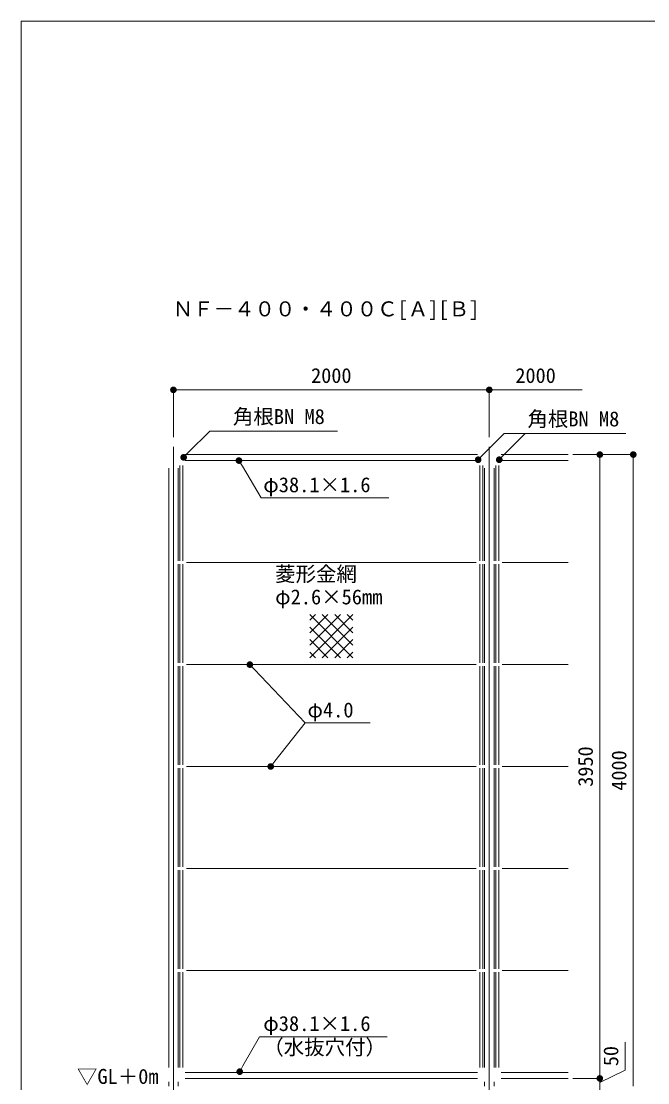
# Model space of a CAD drawing. Units: millimetres on the paper, scale 1:60. Extents: x 12 to 3365, y 11 to 3118.
# Drawn here: x 11.7 to 77.8, y 80.2 to 192.2 of the extents above; entities that cross this region are included whole.
import ezdxf
from ezdxf.enums import TextEntityAlignment as Align

# ---------------------------------------------------------------- set-up
doc = ezdxf.new("R2010")
doc.units = ezdxf.units.MM
doc.linetypes.add('USER1', pattern=[200, 125, -25, 25, -25])
for name, color, linetype, lineweight in [('_0-0_', 7, 'Continuous', 13), ('ハッチ', 4, 'Continuous', 13), ('寸法', 1, 'Continuous', 13), ('本体', 7, 'Continuous', 13)]:
    doc.layers.add(name, color=color, linetype=linetype, lineweight=lineweight)
doc.styles.add('ＭＳ ゴシック', font='')
doc.styles.get('ＭＳ ゴシック').set_extended_font_data('MS Gothic')

# ---------------------------------------------------------------- blocks, each defined once
blk = doc.blocks.new('filled_dot')
at = {"color": 0, "linetype": 'Continuous', "lineweight": -2, "const_width": 1.25}
blk.add_lwpolyline([(-0.625, 0, 1), (0.625, 0, 1)], format="xyb", close=True, dxfattribs=at)

msp = doc.modelspace()

# ---------------------------------------------------------------- linework, layer by layer
at = {"layer": '_0-0_', "color": 6}
for p, q in [((285.477, 192.225), (11.664, 192.225)), ((11.664, 192.225), (11.664, 11.043))]:
    msp.add_line(p, q, dxfattribs=at)
at = {"layer": 'ハッチ', "linetype": 'USER1'}
for p, q in [((27.73, 70.657), (27.73, 147.324)), ((61.064, 70.657), (61.064, 147.324))]:
    msp.add_line(p, q, dxfattribs=at)
at = {"layer": 'ハッチ'}
for p, q in [((42.123, 129.014), (42.712, 129.603)), ((42.123, 127.694), (44.032, 129.603)), ((42.123, 125.054), (46.672, 129.603)), ((42.123, 129.603), (46.672, 125.054)), ((42.123, 126.374), (45.352, 129.603)), ((43.442, 129.603), (46.672, 126.374)), ((44.762, 129.603), (46.672, 127.694)), ((46.082, 129.603), (46.672, 129.014)), ((42.123, 128.283), (45.352, 125.054)), ((43.442, 125.054), (46.672, 128.283)), ((42.123, 126.963), (44.032, 125.054)), ((44.762, 125.054), (46.672, 126.963)), ((42.123, 125.643), (42.712, 125.054)), ((46.082, 125.054), (46.672, 125.643))]:
    msp.add_line(p, q, dxfattribs=at)
at = {"layer": '寸法'}
for p, q in [((27.73, 153.324), (61.064, 153.324)), ((27.73, 148.324), (27.73, 153.324)), ((61.064, 148.324), (61.064, 153.324)), ((61.064, 153.324), (70.853, 153.324)), ((29.3, 146.699), (31.559, 148.979)), ((31.559, 148.979), (45.036, 148.979)), ((60.384, 146.449), (62.642, 148.729)), ((62.61, 146.449), (64.869, 148.729)), ((62.642, 148.729), (75.486, 148.729)), ((64.869, 148.729), (73.688, 148.729)), ((28.808, 146.201), (29.3, 146.699)), ((34.644, 145.856), (35.002, 145.254)), ((59.891, 145.951), (60.384, 146.449)), ((62.118, 145.951), (62.61, 146.449)), ((69.897, 146.491), (72.729, 146.491)), ((69.897, 146.491), (76.263, 146.491)), ((72.729, 146.491), (72.729, 80.657)), ((76.263, 146.491), (76.263, 79.824)), ((35.002, 145.254), (36.985, 141.922)), ((36.985, 141.922), (50.478, 141.922)), ((35.794, 124.325), (36.278, 123.819)), ((36.278, 123.819), (41.647, 118.199)), ((38.432, 114.123), (41.647, 118.199)), ((41.647, 118.199), (48.493, 118.199)), ((41.647, 118.199), (47.686, 118.199)), ((37.999, 113.574), (38.432, 114.123)), ((35.068, 81.978), (36.809, 85.063)), ((36.809, 85.063), (50.286, 85.063)), ((75.409, 81.531), (75.409, 84.5)), ((34.725, 81.368), (35.068, 81.978)), ((72.729, 78.424), (72.729, 82.057)), ((72.729, 80.241), (75.409, 81.531)), ((69.897, 80.657), (72.729, 80.657)), ((69.897, 80.657), (72.729, 80.657))]:
    msp.add_line(p, q, dxfattribs=at)
at = {"layer": '寸法', "lineweight": 18}
for p, q in [((28.808, 146.201), (28.815, 146.208)), ((34.644, 145.856), (34.649, 145.847)), ((59.891, 145.951), (59.898, 145.958)), ((62.118, 145.951), (62.125, 145.958)), ((35.794, 124.325), (35.801, 124.318)), ((37.999, 113.574), (38.005, 113.582)), ((34.725, 81.368), (34.729, 81.377))]:
    msp.add_line(p, q, dxfattribs=at)
at = {"layer": '本体'}
for p, q in [((28.98, 146.491), (59.814, 146.491)), ((28.98, 145.856), (59.814, 145.856)), ((62.314, 146.491), (69.397, 146.491)), ((62.314, 145.856), (69.397, 145.856)), ((27.226, 81.808), (27.226, 145.074)), ((28.235, 135.262), (28.235, 145.074)), ((28.418, 135.262), (28.418, 145.34)), ((28.735, 135.262), (28.735, 145.34)), ((60.06, 135.262), (60.06, 145.34)), ((60.376, 135.262), (60.376, 145.34)), ((60.56, 135.262), (60.56, 145.074)), ((61.568, 135.262), (61.568, 145.074)), ((61.751, 135.262), (61.751, 145.34)), ((62.068, 135.262), (62.068, 145.34)), ((28.235, 124.501), (28.235, 134.928)), ((28.418, 124.501), (28.418, 134.928)), ((28.735, 124.501), (28.735, 134.928)), ((29.105, 135.095), (59.689, 135.095)), ((60.06, 124.501), (60.06, 134.928)), ((60.376, 124.501), (60.376, 134.928)), ((60.56, 124.501), (60.56, 134.928)), ((61.568, 124.501), (61.568, 134.928)), ((61.751, 124.501), (61.751, 134.928)), ((62.068, 124.501), (62.068, 134.928)), ((62.439, 135.095), (69.397, 135.095)), ((28.235, 113.741), (28.235, 124.168)), ((28.418, 113.741), (28.418, 124.168)), ((28.735, 113.741), (28.735, 124.168)), ((29.105, 124.334), (59.689, 124.334)), ((60.06, 113.741), (60.06, 124.168)), ((60.376, 113.741), (60.376, 124.168)), ((60.56, 113.741), (60.56, 124.168)), ((61.568, 113.741), (61.568, 124.168)), ((61.751, 113.741), (61.751, 124.168)), ((62.068, 113.741), (62.068, 124.168)), ((62.439, 124.335), (69.397, 124.335)), ((28.235, 102.98), (28.235, 113.407)), ((28.418, 102.98), (28.418, 113.407)), ((28.735, 102.98), (28.735, 113.407)), ((29.105, 113.574), (59.689, 113.574)), ((60.06, 102.98), (60.06, 113.407)), ((60.376, 102.98), (60.376, 113.407)), ((60.56, 102.98), (60.56, 113.407)), ((61.568, 102.98), (61.568, 113.407)), ((61.751, 102.98), (61.751, 113.407)), ((62.068, 102.98), (62.068, 113.407)), ((62.439, 113.574), (69.397, 113.574)), ((28.235, 92.22), (28.235, 102.647)), ((28.418, 92.22), (28.418, 102.647)), ((28.735, 92.22), (28.735, 102.647)), ((29.105, 102.813), (59.689, 102.813)), ((60.06, 92.22), (60.06, 102.647)), ((60.376, 92.22), (60.376, 102.647)), ((60.56, 92.22), (60.56, 102.647)), ((61.568, 92.22), (61.568, 102.647)), ((61.751, 92.22), (61.751, 102.647)), ((62.068, 92.22), (62.068, 102.647)), ((62.439, 102.813), (69.397, 102.813)), ((28.235, 81.808), (28.235, 91.886)), ((28.418, 81.808), (28.418, 91.886)), ((28.735, 81.808), (28.735, 91.886)), ((29.105, 92.053), (59.689, 92.053)), ((60.06, 81.808), (60.06, 91.886)), ((60.376, 81.808), (60.376, 91.886)), ((60.56, 81.808), (60.56, 91.886)), ((61.568, 81.808), (61.568, 91.886)), ((61.751, 81.808), (61.751, 91.886)), ((62.068, 81.808), (62.068, 91.886)), ((62.439, 92.053), (69.397, 92.053)), ((28.98, 81.292), (59.814, 81.292)), ((62.314, 81.292), (69.397, 81.292)), ((27.226, 79.824), (27.226, 80.308)), ((28.235, 79.824), (28.235, 80.308)), ((28.98, 80.657), (59.814, 80.657)), ((60.56, 79.824), (60.56, 80.308)), ((61.568, 79.824), (61.568, 80.308)), ((62.314, 80.657), (69.397, 80.657))]:
    msp.add_line(p, q, dxfattribs=at)

# ---------------------------------------------------------------- block references
at = {"layer": '寸法', "xscale": 0.28, "yscale": 0.28}
msp.add_blockref('filled_dot', (27.73, 153.324), dxfattribs=at)
for p, rotation in [((61.064, 153.324), 180), ((72.729, 146.491), 270), ((76.263, 146.491), 270), ((72.729, 80.657), 90), ((72.729, 80.657), 90)]:
    msp.add_blockref('filled_dot', p, dxfattribs=dict(at, rotation=rotation))
at = {"layer": '寸法', "lineweight": 18, "xscale": 0.28, "yscale": 0.28}
for p, rotation in [((28.808, 146.201), 45.3), ((34.644, 145.856), 300.8), ((59.891, 145.951), 45.3), ((62.118, 145.951), 45.3), ((35.794, 124.325), 313.7), ((37.999, 113.574), 51.7), ((34.725, 81.368), 60.6)]:
    msp.add_blockref('filled_dot', p, dxfattribs=dict(at, rotation=rotation))

# ---------------------------------------------------------------- texts
at = {"layer": '寸法', "color": 3, "style": 'ＭＳ ゴシック'}
for s, height, p in [('ＮＦ－４００・４００Ｃ[Ａ][Ｂ]', 1.582, (27.656, 160.604)), ('2000', 1.567, (63.821, 153.581)), ('角根BN M8', 1.582, (34.012, 149.241)), ('角根BN M8', 1.582, (65.095, 148.991)), ('φ38.1×1.6', 1.582, (37.211, 142.044)), ('菱形金網', 1.582, (38.461, 132.628)), ('φ2.6×56mm', 1.582, (38.461, 130.211)), ('φ4.0', 1.582, (41.873, 118.283)), ('φ38.1×1.6', 1.582, (37.211, 85.185)), ('（水抜穴付）', 1.582, (37.211, 82.685)), ('▽GL＋0m', 1.582, (17.544, 79.602))]:
    msp.add_text(s, height=height, dxfattribs=at).set_placement(p, align=Align.BOTTOM_LEFT)
at = {"layer": '寸法', "style": 'ＭＳ ゴシック'}
msp.add_text('2000', height=1.567, dxfattribs=at).set_placement((42.26, 153.581), align=Align.BOTTOM_LEFT)
for s, p in [('3950', (72.472, 111.437)), ('4000', (76.006, 111.021)), ('50', (75.152, 81.947))]:
    msp.add_text(s, height=1.567, rotation=90, dxfattribs=at).set_placement(p, align=Align.BOTTOM_LEFT)

doc.saveas('drawing.dxf')
